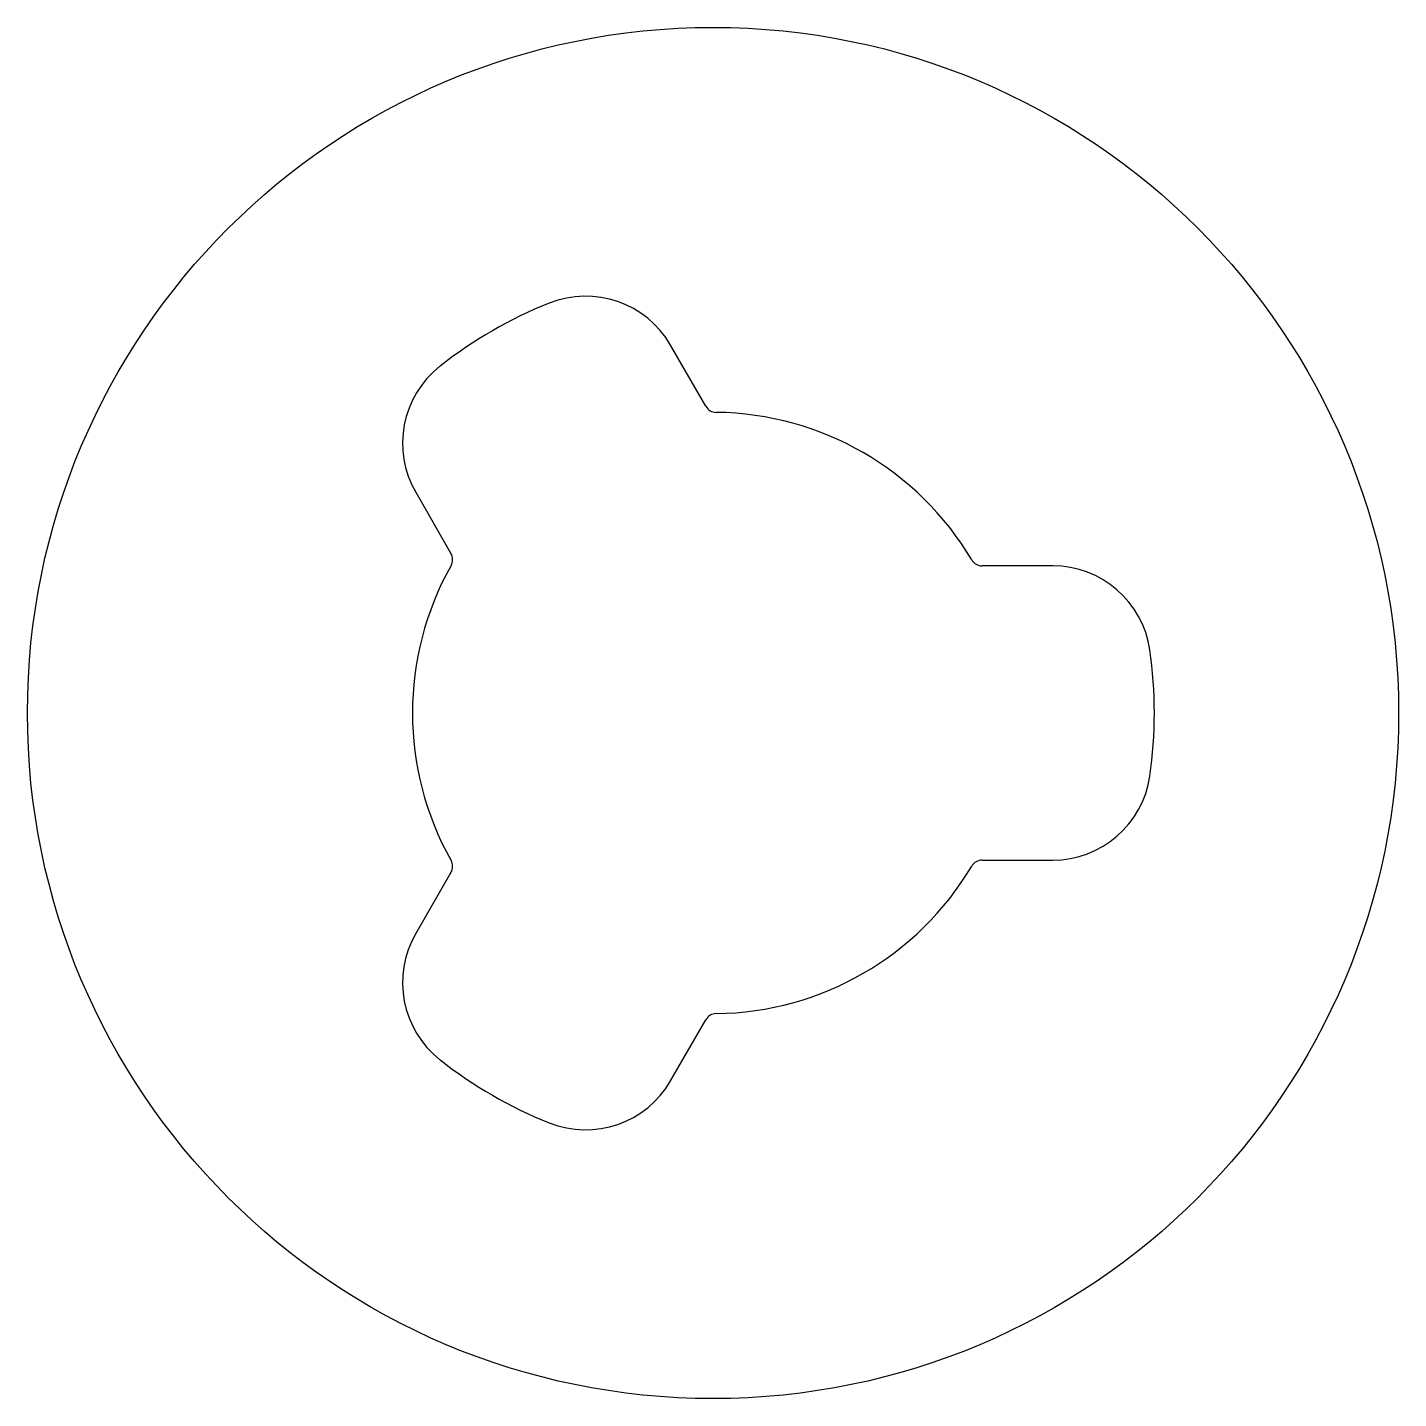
# Model space of a CAD drawing. Extents: x 896.4 to 924.4, y 749.7 to 777.6.
import ezdxf

# ---------------------------------------------------------------- set-up
doc = ezdxf.new("R2010")
doc.units = 0
doc.layers.get('0').update_dxf_attribs({"linetype": 'CONTINUOUS'})

msp = doc.modelspace()

# ---------------------------------------------------------------- linework, layer by layer
for p, q in [((910.276, 769.906), (909.557, 771.152)), ((904.36, 768.152), (905.079, 766.906)), ((917.351, 766.652), (915.913, 766.652)), ((915.913, 760.652), (917.351, 760.652)), ((905.079, 760.397), (904.36, 759.152)), ((909.557, 756.152), (910.276, 757.397))]:
    msp.add_line(p, q)
msp.add_circle((910.423, 763.652), 13.98)
for centre, radius, start, end in [((910.423, 763.652), 9, 111.7868, 128.2132), ((907.825, 770.152), 2, 30, 111.7868), ((906.092, 769.152), 2, 128.2132, 210), ((910.492, 770.031), 0.25, 210, 269.3758), ((910.423, 763.652), 6.13, 30.6242, 89.3758), ((904.863, 766.781), 0.25, 330.6242, 30), ((915.913, 766.902), 0.25, 210.6242, 270), ((910.423, 763.652), 6.13, 150.6242, 209.3758), ((917.351, 764.652), 2, 8.2132, 90), ((910.423, 763.652), 9, 351.7868, 8.2132), ((917.351, 762.652), 2, 270, 351.7868), ((904.863, 760.522), 0.25, 330, 29.3758), ((910.423, 763.652), 6.13, 270.6242, 329.3758), ((915.913, 760.402), 0.25, 90, 149.3758), ((906.092, 758.152), 2, 150, 231.7868), ((910.492, 757.272), 0.25, 90.6242, 150), ((910.423, 763.652), 9, 231.7868, 248.2132), ((907.825, 757.152), 2, 248.2132, 330)]:
    msp.add_arc(centre, radius, start, end)

doc.saveas('drawing.dxf')
